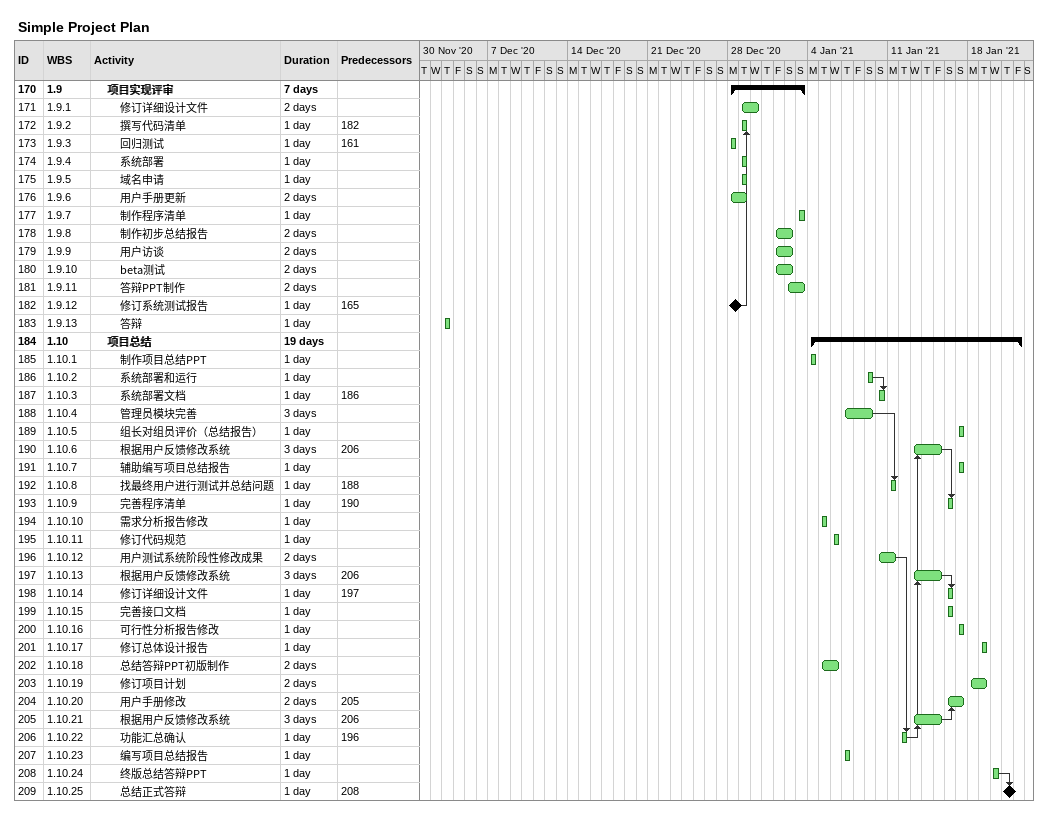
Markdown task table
Simple Project Plan

| ID | WBS | Task | Duration | Start | Finish | Predecessors |
|---|---|---|---|---|---|---|
| 170 | 1.9 | **项目实现评审** | 7d | 2020-12-28 | 2021-01-03 |  |
| 171 | 1.9.1 | 修订详细设计文件 | 2d | 2020-12-29 | 2020-12-30 |  |
| 172 | 1.9.2 | 撰写代码清单 | 1d | 2020-12-29 | 2020-12-29 | 182 |
| 173 | 1.9.3 | 回归测试 | 1d | 2020-12-28 | 2020-12-28 | 161 |
| 174 | 1.9.4 | 系统部署 | 1d | 2020-12-29 | 2020-12-29 |  |
| 175 | 1.9.5 | 域名申请 | 1d | 2020-12-29 | 2020-12-29 |  |
| 176 | 1.9.6 | 用户手册更新 | 2d | 2020-12-28 | 2020-12-29 |  |
| 177 | 1.9.7 | 制作程序清单 | 1d | 2021-01-03 | 2021-01-03 |  |
| 178 | 1.9.8 | 制作初步总结报告 | 2d | 2021-01-01 | 2021-01-02 |  |
| 179 | 1.9.9 | 用户访谈 | 2d | 2021-01-01 | 2021-01-02 |  |
| 180 | 1.9.10 | beta测试 | 2d | 2021-01-01 | 2021-01-02 |  |
| 181 | 1.9.11 | 答辩PPT制作 | 2d | 2021-01-02 | 2021-01-03 |  |
| 182 | 1.9.12 | 修订系统测试报告 | 1d | 2020-12-28 | 2020-12-28 | 165 |
| 183 | 1.9.13 | 答辩 | 1d | 2020-12-03 | 2020-12-03 |  |
| 184 | 1.10 | **项目总结** | 19d | 2021-01-04 | 2021-01-22 |  |
| 185 | 1.10.1 | 制作项目总结PPT | 1d | 2021-01-04 | 2021-01-04 |  |
| 186 | 1.10.2 | 系统部署和运行 | 1d | 2021-01-09 | 2021-01-09 |  |
| 187 | 1.10.3 | 系统部署文档 | 1d | 2021-01-10 | 2021-01-10 | 186 |
| 188 | 1.10.4 | 管理员模块完善 | 3d | 2021-01-07 | 2021-01-09 |  |
| 189 | 1.10.5 | 组长对组员评价（总结报告） | 1d | 2021-01-17 | 2021-01-17 |  |
| 190 | 1.10.6 | 根据用户反馈修改系统 | 3d | 2021-01-13 | 2021-01-15 | 206 |
| 191 | 1.10.7 | 辅助编写项目总结报告 | 1d | 2021-01-17 | 2021-01-17 |  |
| 192 | 1.10.8 | 找最终用户进行测试并总结问题 | 1d | 2021-01-11 | 2021-01-11 | 188 |
| 193 | 1.10.9 | 完善程序清单 | 1d | 2021-01-16 | 2021-01-16 | 190 |
| 194 | 1.10.10 | 需求分析报告修改 | 1d | 2021-01-05 | 2021-01-05 |  |
| 195 | 1.10.11 | 修订代码规范 | 1d | 2021-01-06 | 2021-01-06 |  |
| 196 | 1.10.12 | 用户测试系统阶段性修改成果 | 2d | 2021-01-10 | 2021-01-11 |  |
| 197 | 1.10.13 | 根据用户反馈修改系统 | 3d | 2021-01-13 | 2021-01-15 | 206 |
| 198 | 1.10.14 | 修订详细设计文件 | 1d | 2021-01-16 | 2021-01-16 | 197 |
| 199 | 1.10.15 | 完善接口文档 | 1d | 2021-01-16 | 2021-01-16 |  |
| 200 | 1.10.16 | 可行性分析报告修改 | 1d | 2021-01-17 | 2021-01-17 |  |
| 201 | 1.10.17 | 修订总体设计报告 | 1d | 2021-01-19 | 2021-01-19 |  |
| 202 | 1.10.18 | 总结答辩PPT初版制作 | 2d | 2021-01-05 | 2021-01-06 |  |
| 203 | 1.10.19 | 修订项目计划 | 2d | 2021-01-18 | 2021-01-19 |  |
| 204 | 1.10.20 | 用户手册修改 | 2d | 2021-01-16 | 2021-01-17 | 205 |
| 205 | 1.10.21 | 根据用户反馈修改系统 | 3d | 2021-01-13 | 2021-01-15 | 206 |
| 206 | 1.10.22 | 功能汇总确认 | 1d | 2021-01-12 | 2021-01-12 | 196 |
| 207 | 1.10.23 | 编写项目总结报告 | 1d | 2021-01-07 | 2021-01-07 |  |
| 208 | 1.10.24 | 终版总结答辩PPT | 1d | 2021-01-20 | 2021-01-20 |  |
| 209 | 1.10.25 | 总结正式答辩 | 1d | 2021-01-21 | 2021-01-21 | 208 |
